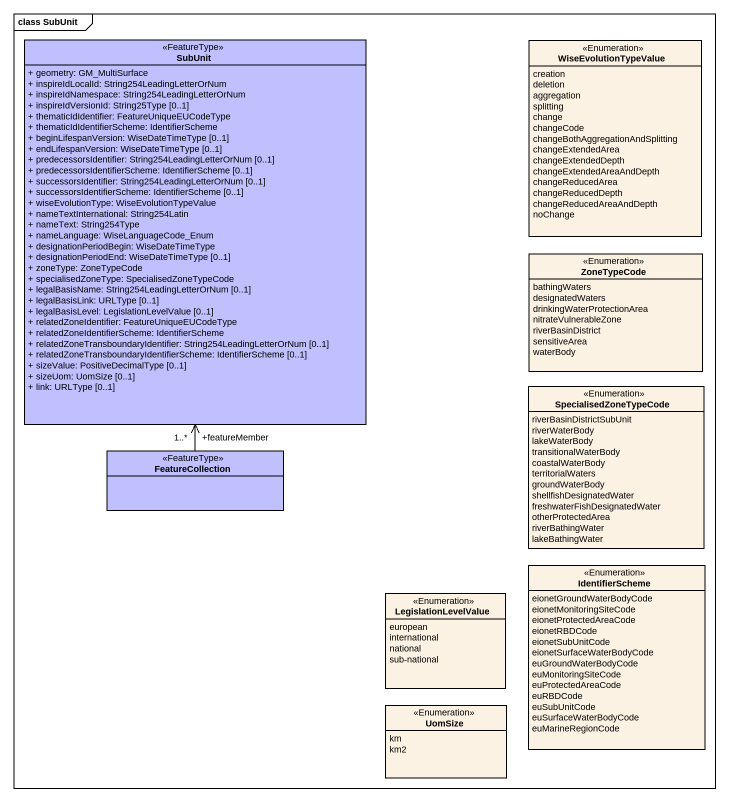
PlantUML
@startuml
mainframe class SubUnit
hide circle
hide empty members
skinparam classAttributeIconSize 0
class SubUnit <<FeatureType>> #C0C0FF {
  + geometry: GM_MultiSurface
  + inspireIdLocalId: String254LeadingLetterOrNum
  + inspireIdNamespace: String254LeadingLetterOrNum
  + inspireIdVersionId: String25Type [0..1]
  + thematicIdIdentifier: FeatureUniqueEUCodeType
  + thematicIdIdentifierScheme: IdentifierScheme
  + beginLifespanVersion: WiseDateTimeType [0..1]
  + endLifespanVersion: WiseDateTimeType [0..1]
  + predecessorsIdentifier: String254LeadingLetterOrNum [0..1]
  + predecessorsIdentifierScheme: IdentifierScheme [0..1]
  + successorsIdentifier: String254LeadingLetterOrNum [0..1]
  + successorsIdentifierScheme: IdentifierScheme [0..1]
  + wiseEvolutionType: WiseEvolutionTypeValue
  + nameTextInternational: String254Latin
  + nameText: String254Type
  + nameLanguage: WiseLanguageCode_Enum
  + designationPeriodBegin: WiseDateTimeType
  + designationPeriodEnd: WiseDateTimeType [0..1]
  + zoneType: ZoneTypeCode
  + specialisedZoneType: SpecialisedZoneTypeCode
  + legalBasisName: String254LeadingLetterOrNum [0..1]
  + legalBasisLink: URLType [0..1]
  + legalBasisLevel: LegislationLevelValue [0..1]
  + relatedZoneIdentifier: FeatureUniqueEUCodeType
  + relatedZoneIdentifierScheme: IdentifierScheme
  + relatedZoneTransboundaryIdentifier: String254LeadingLetterOrNum [0..1]
  + relatedZoneTransboundaryIdentifierScheme: IdentifierScheme [0..1]
  + sizeValue: PositiveDecimalType [0..1]
  + sizeUom: UomSize [0..1]
  + link: URLType [0..1]
}
enum WiseEvolutionTypeValue <<Enumeration>> #FCF2E3 {
  creation
  deletion
  aggregation
  splitting
  change
  changeCode
  changeBothAggregationAndSplitting
  changeExtendedArea
  changeExtendedDepth
  changeExtendedAreaAndDepth
  changeReducedArea
  changeReducedDepth
  changeReducedAreaAndDepth
  noChange
}
enum ZoneTypeCode <<Enumeration>> #FCF2E3 {
  bathingWaters
  designatedWaters
  drinkingWaterProtectionArea
  nitrateVulnerableZone
  riverBasinDistrict
  sensitiveArea
  waterBody
}
enum SpecialisedZoneTypeCode <<Enumeration>> #FCF2E3 {
  riverBasinDistrictSubUnit
  riverWaterBody
  lakeWaterBody
  transitionalWaterBody
  coastalWaterBody
  territorialWaters
  groundWaterBody
  shellfishDesignatedWater
  freshwaterFishDesignatedWater
  otherProtectedArea
  riverBathingWater
  lakeBathingWater
}
class FeatureCollection <<FeatureType>> #C0C0FF
enum LegislationLevelValue <<Enumeration>> #FCF2E3 {
  european
  international
  national
  sub-national
}
enum IdentifierScheme <<Enumeration>> #FCF2E3 {
  eionetGroundWaterBodyCode
  eionetMonitoringSiteCode
  eionetProtectedAreaCode
  eionetRBDCode
  eionetSubUnitCode
  eionetSurfaceWaterBodyCode
  euGroundWaterBodyCode
  euMonitoringSiteCode
  euProtectedAreaCode
  euRBDCode
  euSubUnitCode
  euSurfaceWaterBodyCode
  euMarineRegionCode
}
enum UomSize <<Enumeration>> #FCF2E3 {
  km
  km2
}
FeatureCollection -up-> "+featureMember\n1..*" SubUnit
@enduml
